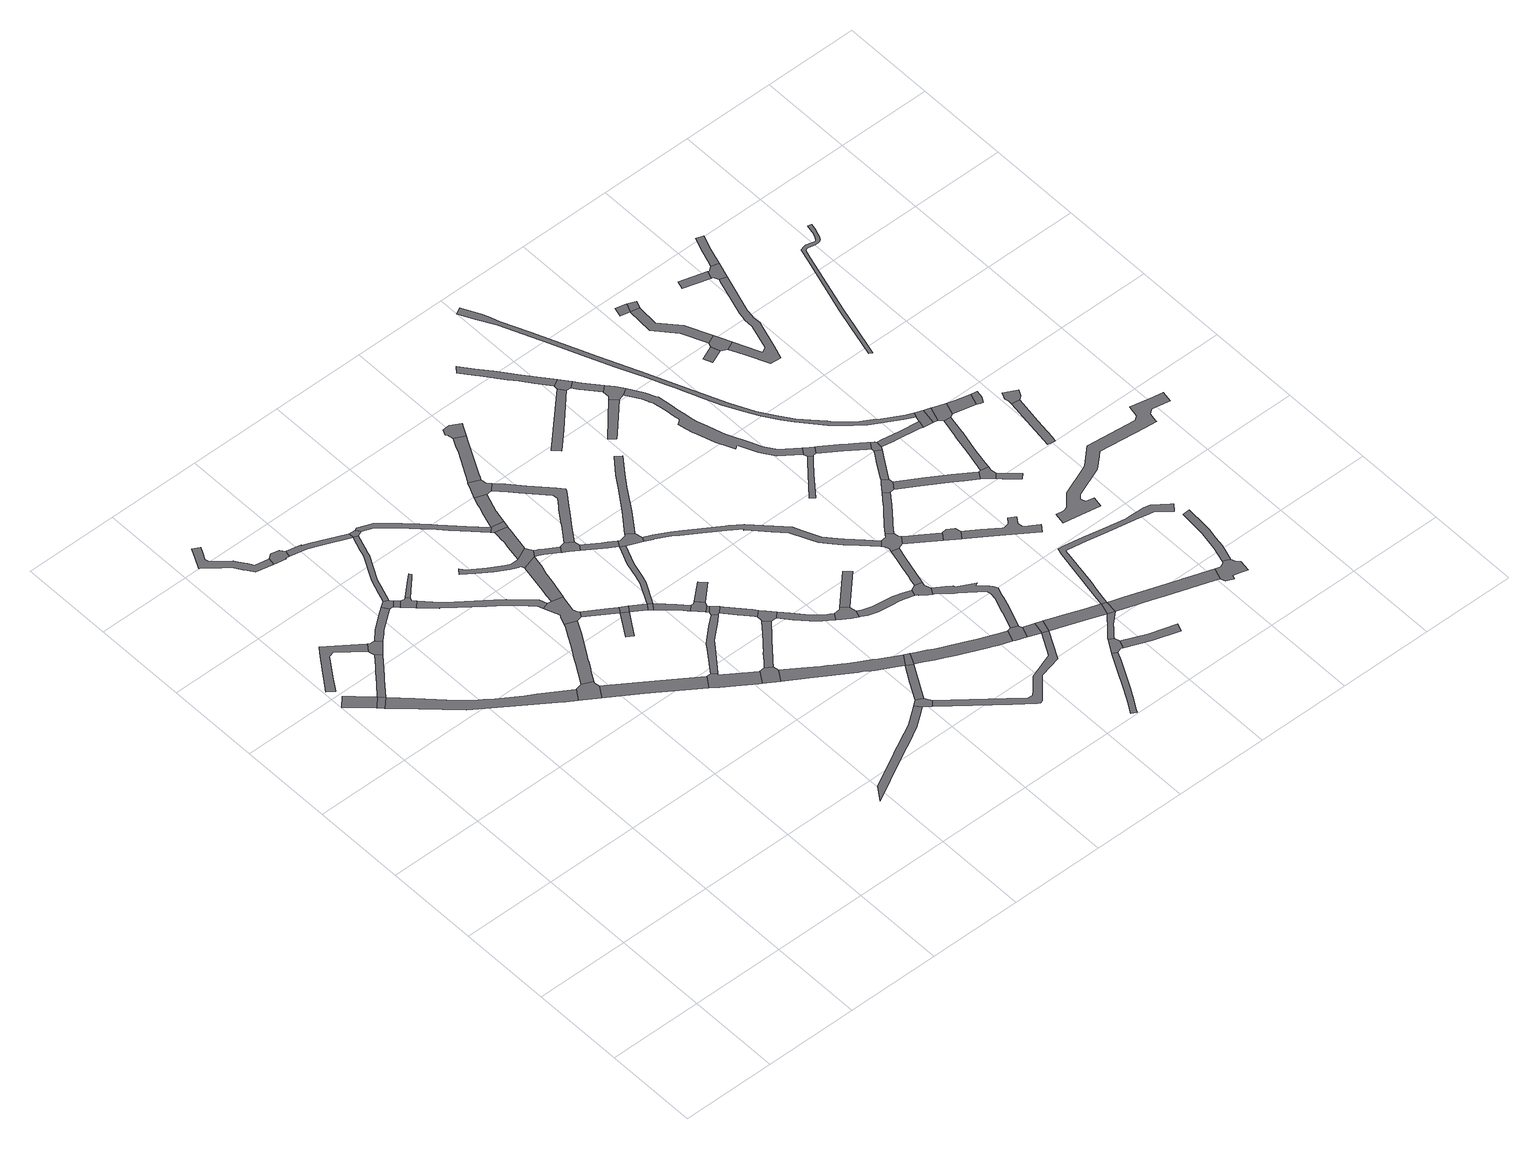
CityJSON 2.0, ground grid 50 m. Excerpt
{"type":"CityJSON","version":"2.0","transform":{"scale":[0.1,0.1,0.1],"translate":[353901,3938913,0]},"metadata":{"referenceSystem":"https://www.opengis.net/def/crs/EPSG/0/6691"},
"CityObjects":{
"road1":{"type":"Road","attributes":{"RoadStructureAttribute.sectionType":"1"},"geometry":[{"type":"MultiSurface","lod":"1","boundaries":[[[0,1,2,3,4]]]}]},
"road2":{"type":"Road","geometry":[{"type":"MultiSurface","lod":"1","boundaries":[[[2,1,5,6]]]}]},
"road3":{"type":"Road","attributes":{"RoadStructureAttribute.sectionType":"1"},"geometry":[{"type":"MultiSurface","lod":"1","boundaries":[[[7,8,9,10,11,12,13,14,15,16,17,18,19]]]}]},
"road4":{"type":"Road","attributes":{"RoadStructureAttribute.sectionType":"1"},"geometry":[{"type":"MultiSurface","lod":"1","boundaries":[[[20,21,22,23,24,25,26,27,28,29,30,31,32,2,6]]]}]},
"road5":{"type":"Road","attributes":{"RoadStructureAttribute.sectionType":"1"},"geometry":[{"type":"MultiSurface","lod":"1","boundaries":[[[5,33,34,35,36,37,38,39,40,41,42,43,44,45,46,47,48,6]]]}]},
"road6":{"type":"Road","geometry":[{"type":"MultiSurface","lod":"1","boundaries":[[[18,49,25,24,50,51,52,53,54,19]]]}]},
"road7":{"type":"Road","attributes":{"RoadStructureAttribute.sectionType":"1"},"geometry":[{"type":"MultiSurface","lod":"1","boundaries":[[[55,56,57,58,59,60,61,62,63,64,65,66,67,68,69,70,71,72,73,74,75,76]]]}]},
"road8":{"type":"Road","attributes":{"RoadStructureAttribute.sectionType":"1"},"geometry":[{"type":"MultiSurface","lod":"1","boundaries":[[[77,78,79,80,81,82,83,84,85,53,52]]]}]},
"road9":{"type":"Road","geometry":[{"type":"MultiSurface","lod":"1","boundaries":[[[86,87,88,55,76,89,90,91,92]]]}]},
"road10":{"type":"Road","geometry":[{"type":"MultiSurface","lod":"1","boundaries":[[[83,82,93,94,95,96]]]}]},
"road11":{"type":"Road","geometry":[{"type":"MultiSurface","lod":"1","boundaries":[[[38,97,98,99,100,101,39]]]}]},
"road12":{"type":"Road","attributes":{"RoadStructureAttribute.sectionType":"1"},"geometry":[{"type":"MultiSurface","lod":"1","boundaries":[[[102,94,93,103]]]}]},
"road13":{"type":"Road","geometry":[{"type":"MultiSurface","lod":"1","boundaries":[[[104,105,106,107,108,109,110,111,112,102,103]]]}]},
"road14":{"type":"Road","attributes":{"RoadStructureAttribute.sectionType":"1"},"geometry":[{"type":"MultiSurface","lod":"1","boundaries":[[[113,114,115,116,117,96,95,118,119,120,121,122,123,124,125]]]}]},
"road15":{"type":"Road","geometry":[{"type":"MultiSurface","lod":"1","boundaries":[[[110,126,127,128,129,111]]]}]},
"road16":{"type":"Road","attributes":{"RoadStructureAttribute.sectionType":"1"},"geometry":[{"type":"MultiSurface","lod":"1","boundaries":[[[130,131,125,132,133,134,135,136,137,86,92]]]}]},
"road17":{"type":"Road","attributes":{"RoadStructureAttribute.sectionType":"1"},"geometry":[{"type":"MultiSurface","lod":"1","boundaries":[[[138,139,140,141,98,97]]]}]},
"road18":{"type":"Road","attributes":{"RoadStructureAttribute.sectionType":"1"},"geometry":[{"type":"MultiSurface","lod":"1","boundaries":[[[142,143,144,145,146,147,148,149,150,151,152,153,154,155,156,157,158,159,160,101,100]]]}]},
"road19":{"type":"Road","attributes":{"RoadStructureAttribute.sectionType":"1"},"geometry":[{"type":"MultiSurface","lod":"1","boundaries":[[[106,161,162,163,164,165,166,167,168,169,170,171,172,173,174,107]]]}]},
"road20":{"type":"Road","geometry":[{"type":"MultiSurface","lod":"1","boundaries":[[[132,125,124,175,176]]]}]},
"road21":{"type":"Road","geometry":[{"type":"MultiSurface","lod":"1","boundaries":[[[169,168,177,178,179,180,150,149,181,182,183,184,185,186,187]]]}]},
"road22":{"type":"Road","geometry":[{"type":"MultiSurface","lod":"1","boundaries":[[[188,189,140,139,190,191,192,193,194,195,196,197,198]]]}]},
"road23":{"type":"Road","attributes":{"RoadStructureAttribute.sectionType":"1"},"geometry":[{"type":"MultiSurface","lod":"1","boundaries":[[[199,200,201,202,203,204,205,206,207,208,209,210,211,212,213,214,215,216,217,218]]]}]},
"road24":{"type":"Road","attributes":{"RoadStructureAttribute.sectionType":"1"},"geometry":[{"type":"MultiSurface","lod":"1","boundaries":[[[219,220,221,182,181]]]}]},
"road25":{"type":"Road","attributes":{"RoadStructureAttribute.sectionType":"1"},"geometry":[{"type":"MultiSurface","lod":"1","boundaries":[[[219,222,223,224,225]]]}]},
"road26":{"type":"Road","attributes":{"RoadStructureAttribute.sectionType":"1"},"geometry":[{"type":"MultiSurface","lod":"1","boundaries":[[[226,227,228,229,230,231,232,233,234,235,236,237,238,239,240,241,242,243,244,245]]]}]},
"road27":{"type":"Road","attributes":{"RoadStructureAttribute.sectionType":"1"},"geometry":[{"type":"MultiSurface","lod":"1","boundaries":[[[175,246,247,248,249,250,251,252,253,254,255,256,257,258,259,260,261,262,263,264,265,176]]]}]},
"road28":{"type":"Road","attributes":{"RoadStructureAttribute.sectionType":"1"},"geometry":[{"type":"MultiSurface","lod":"1","boundaries":[[[186,266,267,268,269,270,271,272,244,243,273,274,275,187]]]}]},
"road29":{"type":"Road","geometry":[{"type":"MultiSurface","lod":"1","boundaries":[[[194,193,276,277,278,279]]]}]},
"road30":{"type":"Road","geometry":[{"type":"MultiSurface","lod":"1","boundaries":[[[219,225,280,220]]]}]},
"road31":{"type":"Road","attributes":{"RoadStructureAttribute.sectionType":"1"},"geometry":[{"type":"MultiSurface","lod":"1","boundaries":[[[281,282,283,284,285,286,287,288,289,188,198]]]}]},
"road32":{"type":"Road","attributes":{"RoadStructureAttribute.sectionType":"1"},"geometry":[{"type":"MultiSurface","lod":"1","boundaries":[[[280,225,290,291]]]}]},
"road33":{"type":"Road","geometry":[{"type":"MultiSurface","lod":"1","boundaries":[[[290,292,293,291]]]}]},
"road34":{"type":"Road","geometry":[{"type":"MultiSurface","lod":"1","boundaries":[[[294,295,296,297,298,299,227,226,300,301,302]]]}]},
"road35":{"type":"Road","attributes":{"RoadStructureAttribute.sectionType":"1"},"geometry":[{"type":"MultiSurface","lod":"1","boundaries":[[[244,303,304,305,306,307,308,245]]]}]},
"road36":{"type":"Road","attributes":{"RoadStructureAttribute.sectionType":"1"},"geometry":[{"type":"MultiSurface","lod":"1","boundaries":[[[292,309,310,311,312,313,314,315,316,293]]]}]},
"road37":{"type":"Road","geometry":[{"type":"MultiSurface","lod":"1","boundaries":[[[317,255,254,294,302]]]}]},
"road38":{"type":"Road","attributes":{"RoadStructureAttribute.sectionType":"1"},"geometry":[{"type":"MultiSurface","lod":"1","boundaries":[[[278,318,319,320,321,322,323,324,325,326,327,328,329,330,331,279]]]}]},
"road39":{"type":"Road","geometry":[{"type":"MultiSurface","lod":"1","boundaries":[[[332,333,334,313,312,335,336]]]}]},
"road40":{"type":"Road","geometry":[{"type":"MultiSurface","lod":"1","boundaries":[[[337,305,304,338,339,340,341,342,343,344]]]}]},
"road41":{"type":"Road","attributes":{"RoadStructureAttribute.sectionType":"1"},"geometry":[{"type":"MultiSurface","lod":"1","boundaries":[[[317,345,346,347,348,349,350,351,352,353,354,355,356,357,358,255]]]}]},
"road42":{"type":"Road","attributes":{"RoadStructureAttribute.sectionType":"1"},"geometry":[{"type":"MultiSurface","lod":"1","boundaries":[[[335,359,360,336]]]}]},
"road43":{"type":"Road","attributes":{"RoadStructureAttribute.sectionType":"1"},"geometry":[{"type":"MultiSurface","lod":"1","boundaries":[[[361,362,363,291,293,364,365,366,367,368,369,370]]]}]},
"road44":{"type":"Road","geometry":[{"type":"MultiSurface","lod":"1","boundaries":[[[371,372,373,360,359,285,284]]]}]},
"road45":{"type":"Road","attributes":{"RoadStructureAttribute.sectionType":"1"},"geometry":[{"type":"MultiSurface","lod":"1","boundaries":[[[374,375,376,377,378,379,380,381,382,383,384,385,386,387,388,389,277,276,390,391,392,393,394,395,396]]]}]},
"road46":{"type":"Road","geometry":[{"type":"MultiSurface","lod":"1","boundaries":[[[397,398,199,218,399,400,401]]]}]},
"road47":{"type":"Road","attributes":{"RoadStructureAttribute.sectionType":"1"},"geometry":[{"type":"MultiSurface","lod":"1","boundaries":[[[372,402,403,404,405,406,407,408,409,410,411,373]]]}]},
"road48":{"type":"Road","attributes":{"RoadStructureAttribute.sectionType":"1"},"geometry":[{"type":"MultiSurface","lod":"1","boundaries":[[[412,413,342,341,414,415,416]]]}]},
"road49":{"type":"Road","geometry":[{"type":"MultiSurface","lod":"1","boundaries":[[[332,417,418,333]]]}]},
"road50":{"type":"Road","geometry":[{"type":"MultiSurface","lod":"1","boundaries":[[[419,420,421,422,423,424,425,426,354,353,427]]]}]},
"road51":{"type":"Road","attributes":{"RoadStructureAttribute.sectionType":"1"},"geometry":[{"type":"MultiSurface","lod":"1","boundaries":[[[428,398,397,429,430,396]]]}]},
"road52":{"type":"Road","geometry":[{"type":"MultiSurface","lod":"1","boundaries":[[[323,431,432,433,406,405,434,324]]]}]},
"road53":{"type":"Road","attributes":{"RoadStructureAttribute.sectionType":"1"},"geometry":[{"type":"MultiSurface","lod":"1","boundaries":[[[435,436,437,438,439,440,441,442,443,444,445,344,343,446,447,448,449,450,451,452,453,454,455,456,457,419,427]]]}]},
"road54":{"type":"Road","geometry":[{"type":"MultiSurface","lod":"1","boundaries":[[[369,458,459,460,461,462,463,416,415,370]]]}]},
"road55":{"type":"Road","attributes":{"RoadStructureAttribute.sectionType":"1"},"geometry":[{"type":"MultiSurface","lod":"1","boundaries":[[[464,465,466,467,468,469,432,431,470,471,472,473,474]]]}]},
"road56":{"type":"Road","attributes":{"RoadStructureAttribute.sectionType":"1"},"geometry":[{"type":"MultiSurface","lod":"1","boundaries":[[[422,475,476,477,478,479,480,481,482,483,484,485,423]]]}]},
"road57":{"type":"Road","geometry":[{"type":"MultiSurface","lod":"1","boundaries":[[[486,487,374,396,430]]]}]},
"road58":{"type":"Road","geometry":[{"type":"MultiSurface","lod":"1","boundaries":[[[488,489,490,491,464,474,492,493,494,495]]]}]},
"road59":{"type":"Road","attributes":{"RoadStructureAttribute.sectionType":"1"},"geometry":[{"type":"MultiSurface","lod":"1","boundaries":[[[496,497,498,499,500,501,502,401,400,503,504,505,506,507,508,509,510,511,512]]]}]},
"road60":{"type":"Road","geometry":[{"type":"MultiSurface","lod":"1","boundaries":[[[481,513,514,515,516,517,518,482]]]}]},
"road61":{"type":"Road","attributes":{"RoadStructureAttribute.sectionType":"1"},"geometry":[{"type":"MultiSurface","lod":"1","boundaries":[[[460,519,520,521,522,523,524,525,526,527,528,529,461]]]}]},
"road62":{"type":"Road","attributes":{"RoadStructureAttribute.sectionType":"1"},"geometry":[{"type":"MultiSurface","lod":"1","boundaries":[[[530,531,532,533,534,535,536,537,538,539,540,541,542,487,486,543,544,545,546,547,548,549,550,551,552,553,554]]]}]},
"road63":{"type":"Road","attributes":{"RoadStructureAttribute.sectionType":"1"},"geometry":[{"type":"MultiSurface","lod":"1","boundaries":[[[555,556,490,489]]]}]},
"road64":{"type":"Road","attributes":{"RoadStructureAttribute.sectionType":"1"},"geometry":[{"type":"MultiSurface","lod":"1","boundaries":[[[494,557,558,559,560,561,562,563,564,565,566,567,568,569,570,571,495]]]}]},
"road65":{"type":"Road","attributes":{"RoadStructureAttribute.sectionType":"1"},"geometry":[{"type":"MultiSurface","lod":"1","boundaries":[[[572,573,574,575,576,577,578,579,580,581,582,583,584,585,586,587,588,589,590,591,592,593,594,595,596,597,598,599,600,601,602,603,604,605,606,607,608,609,459,458]]]}]},
"road66":{"type":"Road","geometry":[{"type":"MultiSurface","lod":"1","boundaries":[[[610,611,612,566,565,613,614,615,616,617,618,619]]]}]},
"road67":{"type":"Road","attributes":{"RoadStructureAttribute.sectionType":"1"},"geometry":[{"type":"MultiSurface","lod":"1","boundaries":[[[620,621,622,623,624,625,626,627,628,629,630,631,632]]]}]},
"road68":{"type":"Road","geometry":[{"type":"MultiSurface","lod":"1","boundaries":[[[633,634,635,636,637,638,530,554]]]}]},
"road69":{"type":"Road","attributes":{"RoadStructureAttribute.sectionType":"1"},"geometry":[{"type":"MultiSurface","lod":"1","boundaries":[[[639,640,641,642,643]]]}]},
"road70":{"type":"Road","attributes":{"RoadStructureAttribute.sectionType":"1"},"geometry":[{"type":"MultiSurface","lod":"1","boundaries":[[[644,635,634,645,512]]]}]},
"road71":{"type":"Road","attributes":{"RoadStructureAttribute.sectionType":"1"},"geometry":[{"type":"MultiSurface","lod":"1","boundaries":[[[618,646,647,648,649,650,651,652,653,654,655,638,637,656,657,658,659,660,661,662,663,664,665,666,667,668,669,619]]]}]},
"road72":{"type":"Road","attributes":{"RoadStructureAttribute.sectionType":"1"},"geometry":[{"type":"MultiSurface","lod":"1","boundaries":[[[670,671,672,673,674,612,611,675,676,677]]]}]},
"road73":{"type":"Road","geometry":[{"type":"MultiSurface","lod":"1","boundaries":[[[512,511,678,644]]]}]},
"road74":{"type":"Road","attributes":{"RoadStructureAttribute.sectionType":"1"},"geometry":[{"type":"MultiSurface","lod":"1","boundaries":[[[679,680,681,682,683,684,685,686,687,688,689,690,691,692,693,694]]]}]},
"road75":{"type":"Road","attributes":{"RoadStructureAttribute.sectionType":"1"},"geometry":[{"type":"MultiSurface","lod":"1","boundaries":[[[695,696,697,698,699,700]]]}]},
"road76":{"type":"Road","geometry":[{"type":"MultiSurface","lod":"1","boundaries":[[[701,702,703,704,626,625,705,706]]]}]},
"road77":{"type":"Road","geometry":[{"type":"MultiSurface","lod":"1","boundaries":[[[676,707,708,709,710,711,712,713,593,592,714,715,677]]]}]},
"road78":{"type":"Road","geometry":[{"type":"MultiSurface","lod":"1","boundaries":[[[716,717,718,694,693,639,643]]]}]},
"road79":{"type":"Road","attributes":{"RoadStructureAttribute.sectionType":"1"},"geometry":[{"type":"MultiSurface","lod":"1","boundaries":[[[719,720,721,722,723,724,678,511,725,726,727,728,729]]]}]},
"road80":{"type":"Road","attributes":{"RoadStructureAttribute.sectionType":"1"},"geometry":[{"type":"MultiSurface","lod":"1","boundaries":[[[730,731,717,716,732,733,734,735]]]}]},
"road81":{"type":"Road","attributes":{"RoadStructureAttribute.sectionType":"1"},"geometry":[{"type":"MultiSurface","lod":"1","boundaries":[[[736,737,703,702,738,739,740,741,728]]]}]},
"road82":{"type":"Road","attributes":{"RoadStructureAttribute.sectionType":"1"},"geometry":[{"type":"MultiSurface","lod":"1","boundaries":[[[742,743,709,708,744,745,746]]]}]},
"road83":{"type":"Road","geometry":[{"type":"MultiSurface","lod":"1","boundaries":[[[699,747,748,749,750,751,735,734,752,700]]]}]},
"road84":{"type":"Road","attributes":{"RoadStructureAttribute.sectionType":"1"},"geometry":[{"type":"MultiSurface","lod":"1","boundaries":[[[753,754,755,756,701,706]]]}]},
"road85":{"type":"Road","attributes":{"RoadStructureAttribute.sectionType":"1"},"geometry":[{"type":"MultiSurface","lod":"1","boundaries":[[[757,758,759,760,761,712,711,762,763,764,765,766]]]}]},
"road86":{"type":"Road","attributes":{"RoadStructureAttribute.sectionType":"1"},"geometry":[{"type":"MultiSurface","lod":"1","boundaries":[[[767,768,769,770,771,772,773]]]}]},
"road87":{"type":"Road","geometry":[{"type":"MultiSurface","lod":"1","boundaries":[[[728,741,774,729]]]}]},
"road88":{"type":"Road","attributes":{"RoadStructureAttribute.sectionType":"1"},"geometry":[{"type":"MultiSurface","lod":"1","boundaries":[[[745,775,776,777,778,746]]]}]},
"road89":{"type":"Road","attributes":{"RoadStructureAttribute.sectionType":"1"},"geometry":[{"type":"MultiSurface","lod":"1","boundaries":[[[779,780,781,782,783,784,785,786,787,788,789,790,791,792,793,794,795,796,797,748,747,798,799,800,801,802,803,804,805,806,807,808,809,810,811,812,813,814,815,816,817,818,819]]]}]},
"road90":{"type":"Road","geometry":[{"type":"MultiSurface","lod":"1","boundaries":[[[820,821,822,823,824,825,766,765,826,827]]]}]},
"road91":{"type":"Road","geometry":[{"type":"MultiSurface","lod":"1","boundaries":[[[828,829,830,831,832,819,818,767,773]]]}]},
"road92":{"type":"Road","attributes":{"RoadStructureAttribute.sectionType":"1"},"geometry":[{"type":"MultiSurface","lod":"1","boundaries":[[[775,833,834,835,836,837,838,839,840,841,842,843,844,845,846,847,848,849,850,776]]]}]},
"road93":{"type":"Road","attributes":{"RoadStructureAttribute.sectionType":"1"},"geometry":[{"type":"MultiSurface","lod":"1","boundaries":[[[851,852,853,854,855,856,830,829,857,858,859,860]]]}]},
"road94":{"type":"Road","attributes":{"RoadStructureAttribute.sectionType":"1"},"geometry":[{"type":"MultiSurface","lod":"1","boundaries":[[[861,862,863,864,865,866,822,821]]]}]},
"road95":{"type":"Road","attributes":{"RoadStructureAttribute.sectionType":"1"},"geometry":[{"type":"MultiSurface","lod":"1","boundaries":[[[867,868,869,870,871,872,873,874,875,876,774,741,877,878,879,880,881,882,883]]]}]},
"road96":{"type":"Road","attributes":{"RoadStructureAttribute.sectionType":"1"},"geometry":[{"type":"MultiSurface","lod":"1","boundaries":[[[826,884,885,886,887,888,889,890,827]]]}]},
"road97":{"type":"Road","attributes":{"RoadStructureAttribute.sectionType":"1"},"geometry":[{"type":"MultiSurface","lod":"1","boundaries":[[[891,892,893,894,895,896,897,898,899,900,901,902,903,904,905,906,907,908,909,910,911,912,913,914,915,916,917,918,919,920,921,922,923,924,925,926,927,928,929,930,931,932,933,934,935,936,937,938,939,940,941,942,943]]]}]},
"road98":{"type":"Road","geometry":[{"type":"MultiSurface","lod":"1","boundaries":[[[859,863,862,944,945,946,947,860]]]}]},
"road99":{"type":"Road","attributes":{"RoadStructureAttribute.sectionType":"1"},"geometry":[{"type":"MultiSurface","lod":"1","boundaries":[[[774,948,949,950,951,952,953,954,955,956,957,958,959,960,961,962,963,964,965,966,967,968,969,729]]]}]},
"road100":{"type":"Road","geometry":[{"type":"MultiSurface","lod":"1","boundaries":[[[970,971,972,973]]]}]},
"road101":{"type":"Road","geometry":[{"type":"MultiSurface","lod":"1","boundaries":[[[974,975,976,977]]]}]},
"road102":{"type":"Road","geometry":[{"type":"MultiSurface","lod":"1","boundaries":[[[887,978,979,980,981,982,983,984,888]]]}]},
"road103":{"type":"Road","attributes":{"RoadStructureAttribute.sectionType":"1"},"geometry":[{"type":"MultiSurface","lod":"1","boundaries":[[[985,986,987,988,989,990,991,992,993,945,944]]]}]},
"road104":{"type":"Road","attributes":{"RoadStructureAttribute.sectionType":"1"},"geometry":[{"type":"MultiSurface","lod":"1","boundaries":[[[976,994,995,996,997,998,999,1000]]]}]},
"road105":{"type":"Road","geometry":[{"type":"MultiSurface","lod":"1","boundaries":[[[976,1000,1001,977]]]}]},
"road106":{"type":"Road","geometry":[{"type":"MultiSurface","lod":"1","boundaries":[[[979,1002,1003,1004,980]]]}]},
"road107":{"type":"Road","geometry":[{"type":"MultiSurface","lod":"1","boundaries":[[[1005,1006,997,996,1007,970,973,1008]]]}]},
"road108":{"type":"Road","geometry":[{"type":"MultiSurface","lod":"1","boundaries":[[[1009,1010,1011,1012,1013,1014,1015,1016,1017,1018,883,882,1019,1020]]]}]},
"road109":{"type":"Road","attributes":{"RoadStructureAttribute.sectionType":"1"},"geometry":[{"type":"MultiSurface","lod":"1","boundaries":[[[1021,1022,1023,1024,1025,1026,1027,1028,1029,983,982]]]}]},
"road110":{"type":"Road","geometry":[{"type":"MultiSurface","lod":"1","boundaries":[[[990,1030,1031,916,915,991]]]}]},
"road111":{"type":"Road","attributes":{"RoadStructureAttribute.sectionType":"1"},"geometry":[{"type":"MultiSurface","lod":"1","boundaries":[[[1032,1031,1030,1033]]]}]},
"road112":{"type":"Road","attributes":{"RoadStructureAttribute.sectionType":"1"},"geometry":[{"type":"MultiSurface","lod":"1","boundaries":[[[1034,1035,1036,1037,1038,1039,1040,1041,1042,1043,1044,1045,1046,1047,1048,1049,1050,1051,1052,1005,1008]]]}]},
"road113":{"type":"Road","attributes":{"RoadStructureAttribute.sectionType":"1"},"geometry":[{"type":"MultiSurface","lod":"1","boundaries":[[[1053,1054,1055,1056,1057,1058,1059,1060,1061,1062,1063,1064,1015,1014]]]}]},
"road114":{"type":"Road","geometry":[{"type":"MultiSurface","lod":"1","boundaries":[[[1026,1025,1065,1066,1067,1032,1033]]]}]},
"road115":{"type":"Road","attributes":{"RoadStructureAttribute.sectionType":"1"},"geometry":[{"type":"MultiSurface","lod":"1","boundaries":[[[1068,1066,1065,1069,1070]]]}]},
"road116":{"type":"Road","geometry":[{"type":"MultiSurface","lod":"1","boundaries":[[[1071,1072,1073,1074]]]}]},
"road117":{"type":"Road","geometry":[{"type":"MultiSurface","lod":"1","boundaries":[[[1069,1075,1076,1077,1078,1079,1070]]]}]},
"road118":{"type":"Road","attributes":{"RoadStructureAttribute.sectionType":"1"},"geometry":[{"type":"MultiSurface","lod":"1","boundaries":[[[1080,1081,1082,1083,1084,1085,1086,1087]]]}]},
"road119":{"type":"Road","attributes":{"RoadStructureAttribute.sectionType":"1"},"geometry":[{"type":"MultiSurface","lod":"1","boundaries":[[[1088,1089,1090,1091,1092,1093,1094,1095,1096,1097,1098,1099,1100,1101,1102,1103,1104,1105,1106,1107,1108,1109,1110,1111,1112,1113,1114,1115,1116,1117,1118,1119,1120,1121]]]}]},
"road120":{"type":"Road","geometry":[{"type":"MultiSurface","lod":"1","boundaries":[[[1122,1123,1124,1071,1074,1125,1126,1043,1042]]]}]},
"road121":{"type":"Road","geometry":[{"type":"MultiSurface","lod":"1","boundaries":[[[1127,1128,1080,1087,1129,1130,1131,1132]]]}]},
"road122":{"type":"Road","attributes":{"RoadStructureAttribute.sectionType":"1"},"geometry":[{"type":"MultiSurface","lod":"1","boundaries":[[[1133,1134,1135,1136,1123,1122,1137,1138,1139]]]}]},
"road123":{"type":"Road","geometry":[{"type":"MultiSurface","lod":"1","boundaries":[[[1140,1141,1142,1143,1144,1145,1146,1147,1148,1149,1150,1151,1152,1153,1154,1155,1156,1157,1158,1159,1160,1161,1162,1163,1164,1165,1166,1167,1168,1169,1170]]]}]}
},
"vertices":[
[4,2435,0],[120,2324,0],[167,2373,0],[92,2444,0],[50,2483,0],
[147,2299,0],[194,2348,0],
[173,2779,0],[154,2752,0],[80,2648,0],[61,2622,0],[12,2552,0],[48,2526,0],[98,2600,0],[111,2619,0],[162,2694,0],[168,2704,0],[199,2711,0],[322,2610,0],[350,2648,0],
[261,2431,0],[287,2463,0],[291,2468,0],[303,2483,0],[357,2551,0],[330,2574,0],[285,2518,0],[271,2501,0],[262,2490,0],[258,2486,0],[250,2474,0],[240,2463,0],[220,2438,0],
[181,2266,0],[418,2043,0],[601,1913,0],[758,1802,0],[789,1782,0],[835,1750,0],[873,1807,0],[790,1861,0],[723,1903,0],[673,1934,0],[560,2008,0],[518,2040,0],[482,2067,0],[426,2117,0],[388,2152,0],[286,2256,0],
[325,2596,0],[358,2552,0],[383,2581,0],[413,2613,0],[387,2638,0],[362,2639,0],
[363,3335,0],[288,3350,0],[280,3363,0],[269,3380,0],[252,3404,0],[244,3417,0],[232,3435,0],[183,3475,0],[146,3506,0],[142,3526,0],[162,3564,0],[178,3595,0],[142,3615,0],[115,3561,0],[85,3503,0],[88,3500,0],[166,3437,0],[202,3408,0],[231,3363,0],[235,3358,0],[264,3314,0],[356,3296,0],
[432,2632,0],[437,2638,0],[440,2636,0],[461,2660,0],[543,2723,0],[568,2741,0],[546,2772,0],[521,2754,0],[435,2688,0],
[449,3319,0],[432,3344,0],[388,3352,0],[421,3283,0],[422,3289,0],[431,3288,0],[442,3285,0],
[588,2740,0],[615,2767,0],[599,2782,0],[577,2794,0],
[926,1690,0],[968,1754,0],[961,1783,0],[967,1792,0],[912,1817,0],
[637,2745,0],[611,2717,0],
[626,2703,0],[630,2699,0],[664,2666,0],[692,2695,0],[678,2715,0],[678,2716,0],[682,2729,0],[667,2746,0],[659,2738,0],
[709,3099,0],[705,3088,0],[696,3062,0],[624,2925,0],[595,2844,0],[621,2840,0],[625,2852,0],[645,2911,0],[718,3050,0],[723,3064,0],[734,3099,0],[759,3171,0],[736,3179,0],
[770,2818,0],[785,2834,0],[775,2844,0],[749,2821,0],
[534,3266,0],[593,3240,0],[738,3208,0],[736,3209,0],[560,3286,0],[546,3292,0],[526,3297,0],[530,3303,0],
[1089,1582,0],[1330,1413,0],[1372,1472,0],[1198,1594,0],
[999,1848,0],[1007,1858,0],[1030,1898,0],[1036,1909,0],[1053,1937,0],[1121,2052,0],[1144,2095,0],[1157,2118,0],[1100,2143,0],[1092,2123,0],[1082,2105,0],[1069,2083,0],[1059,2065,0],[1039,2030,0],[1035,2023,0],[1008,1978,0],[1004,1972,0],[988,1945,0],[979,1929,0],
[740,2592,0],[741,2594,0],[804,2543,0],[910,2459,0],[980,2404,0],[1053,2335,0],[1082,2308,0],[1093,2279,0],[1127,2291,0],[1114,2329,0],[1004,2432,0],[961,2465,0],[820,2577,0],[767,2620,0],
[788,3184,0],[773,3206,0],
[1097,2267,0],[1124,2196,0],[1120,2188,0],[1119,2187,0],[1186,2125,0],[1203,2152,0],[1197,2156,0],[1188,2184,0],[1206,2265,0],[1208,2273,0],[1149,2285,0],
[1396,1472,0],[1395,1472,0],[1372,1383,0],[1452,1327,0],[1517,1282,0],[1532,1272,0],[1572,1335,0],[1510,1379,0],[1506,1381,0],[1416,1447,0],[1421,1453,0],
[1955,712,0],[1925,689,0],[1861,641,0],[1855,637,0],[1772,594,0],[1747,581,0],[1722,568,0],[1692,551,0],[1547,474,0],[1504,451,0],[1454,377,0],[1570,440,0],[1741,532,0],[1762,543,0],[1788,556,0],[1832,579,0],[1866,598,0],[1880,606,0],[1949,657,0],[1980,681,0],
[1337,2026,0],[1354,2057,0],[1300,2092,0],
[1257,1899,0],[1290,1877,0],[1337,1951,0],[1371,2004,0],
[1276,2611,0],[1207,2579,0],[1167,2578,0],[1160,2581,0],[1139,2590,0],[1055,2642,0],[1050,2646,0],[989,2689,0],[967,2717,0],[945,2688,0],[1005,2643,0],[1073,2597,0],[1113,2573,0],[1140,2558,0],[1160,2550,0],[1177,2543,0],[1190,2538,0],[1196,2521,0],[1275,2546,0],[1294,2575,0],
[846,3160,0],[863,3145,0],[917,3097,0],[965,3051,0],[1004,3013,0],[1055,2961,0],[1092,2923,0],[1164,2850,0],[1226,2787,0],[1247,2807,0],[1164,2891,0],[1074,2982,0],[1053,3003,0],[1015,3041,0],[985,3071,0],[979,3076,0],[959,3096,0],[862,3184,0],[856,3186,0],[788,3212,0],
[1218,2318,0],[1228,2351,0],[1234,2376,0],[1244,2424,0],[1245,2428,0],[1260,2482,0],[1266,2509,0],[1189,2487,0],[1164,2362,0],[1157,2329,0],
[1603,1227,0],[1641,1285,0],[1636,1315,0],[1602,1337,0],
[1392,2033,0],
[1517,1579,0],[1545,1615,0],[1634,1691,0],[1661,1719,0],[1637,1741,0],[1635,1739,0],[1583,1697,0],[1503,1623,0],[1486,1598,0],
[1443,1957,0],[1465,1986,0],
[1461,1941,0],[1486,1970,0],
[1239,2775,0],[1236,2755,0],[1235,2748,0],[1232,2722,0],[1230,2698,0],[1224,2669,0],[1302,2744,0],[1303,2747,0],[1306,2761,0],
[1315,2525,0],[1383,2481,0],[1401,2510,0],[1330,2555,0],[1318,2562,0],[1311,2566,0],
[1500,1906,0],[1563,1844,0],[1574,1832,0],[1582,1823,0],[1608,1847,0],[1561,1895,0],[1558,1899,0],[1526,1932,0],
[1313,2798,0],
[1659,1343,0],[1661,1346,0],[1710,1404,0],[1736,1436,0],[1754,1459,0],[1815,1531,0],[1786,1561,0],[1736,1500,0],[1703,1459,0],[1684,1436,0],[1671,1420,0],[1656,1405,0],[1648,1394,0],[1624,1362,0],
[1668,1818,0],[1635,1856,0],[1623,1846,0],[1632,1772,0],[1658,1796,0],
[1402,2510,0],[1389,2478,0],[1399,2470,0],[1413,2461,0],[1455,2433,0],[1474,2461,0],[1469,2491,0],[1431,2517,0],
[1320,2828,0],[1326,2854,0],[1327,2858,0],[1330,2870,0],[1338,2898,0],[1345,2916,0],[1353,2938,0],[1355,2945,0],[1366,2974,0],[1310,2996,0],[1298,2965,0],[1296,2959,0],[1288,2934,0],[1272,2887,0],
[1642,1761,0],[1667,1787,0],
[1561,2230,0],[1536,2142,0],[1525,2101,0],[1550,2090,0],[1553,2100,0],[1560,2123,0],[1585,2213,0],[1598,2244,0],[1629,2318,0],[1603,2330,0],
[1667,1726,0],[1672,1726,0],[1700,1754,0],
[2127,978,0],[2090,998,0],[2064,1013,0],[2015,1040,0],[2007,1046,0],[2005,1047,0],[1955,1076,0],[1945,1083,0],[1903,1107,0],[1881,1122,0],[1851,1142,0],[1825,1158,0],[1802,1173,0],[1775,1192,0],[1751,1208,0],[1686,1254,0],[1713,1156,0],[1904,1033,0],[1922,1022,0],[1954,1000,0],[1968,991,0],[2063,938,0],[2091,923,0],
[2020,715,0],[1984,734,0],[1983,680,0],[2017,653,0],[2040,682,0],
[1729,1661,0],[1766,1619,0],[1781,1601,0],[1788,1595,0],[1817,1620,0],[1799,1641,0],[1711,1741,0],[1709,1743,0],[1708,1745,0],[1707,1746,0],
[1583,2388,0],[1560,2403,0],[1562,2361,0],[1605,2334,0],[1623,2364,0],
[1758,1901,0],[1727,1935,0],
[1429,3009,0],[1409,3030,0],[1406,3051,0],[1405,3059,0],[1350,3084,0],[1331,3045,0],[1324,3030,0],[1315,3009,0],[1396,2977,0],
[2037,830,0],[2044,760,0],[2125,903,0],
[1846,1532,0],[1874,1557,0],[1839,1596,0],[1788,1564,0],
[1451,2919,0],[1467,2901,0],[1484,2882,0],[1588,2769,0],[1588,2766,0],[1590,2740,0],[1561,2701,0],[1552,2688,0],[1508,2625,0],[1499,2613,0],[1496,2607,0],[1533,2584,0],[1550,2606,0],[1586,2657,0],[1597,2673,0],[1649,2745,0],[1658,2759,0],[1642,2777,0],[1628,2792,0],[1535,2893,0],[1471,2965,0],[1462,2974,0],[1461,2976,0],
[1708,2281,0],[1720,2306,0],[1711,2347,0],[1674,2374,0],[1668,2365,0],[1634,2357,0],
[2060,1375,0],[2046,1385,0],[2037,1392,0],[1976,1442,0],[1973,1445,0],[1912,1513,0],[1896,1472,0],[1947,1416,0],[1994,1377,0],[2013,1361,0],[2041,1342,0],
[1415,3073,0],[1423,3091,0],[1444,3133,0],[1457,3158,0],[1494,3227,0],[1511,3260,0],[1534,3303,0],[1481,3331,0],[1454,3280,0],[1442,3252,0],[1354,3091,0],
[2126,904,0],[2155,964,0],
[2143,1338,0],[2140,1358,0],[2106,1387,0],[2097,1378,0],[2064,1326,0],[2099,1301,0],[2133,1284,0],[2146,1322,0],
[2620,536,0],[2482,487,0],[2450,450,0],[2425,422,0],[2402,398,0],[2377,402,0],[2303,463,0],[2296,421,0],[2385,348,0],[2400,342,0],[2412,344,0],[2471,412,0],[2502,447,0],[2517,463,0],[2635,492,0],[2719,648,0],[2687,660,0],
[1561,3355,0],[1572,3374,0],[1521,3403,0],[1483,3401,0],[1467,3371,0],[1475,3367,0],
[1727,2369,0],[1790,2458,0],[1866,2572,0],[1872,2582,0],[1919,2650,0],[1986,2740,0],[1955,2764,0],[1886,2673,0],[1833,2595,0],[1832,2593,0],[1759,2489,0],
[2579,771,0],[2532,789,0],[2515,796,0],[2457,820,0],[2447,824,0],[2380,854,0],[2343,871,0],[2333,875,0],[2289,896,0],[2249,916,0],[2245,918,0],[2229,926,0],[2181,949,0],[2166,884,0],[2216,858,0],[2261,837,0],[2274,830,0],[2306,815,0],[2332,803,0],[2351,794,0],[2397,775,0],[2443,754,0],[2468,744,0],[2489,735,0],[2556,710,0],
[2295,1513,0],[2263,1544,0],
[2140,1281,0],[2169,1266,0],[2217,1251,0],[2261,1244,0],[2305,1240,0],[2319,1238,0],[2354,1233,0],[2369,1228,0],[2409,1214,0],[2421,1248,0],[2377,1263,0],[2346,1273,0],[2332,1278,0],[2222,1291,0],[2172,1307,0],
[1750,2262,0],[1754,2261,0],[1825,2223,0],[1855,2202,0],[1941,2145,0],[2035,2082,0],[2049,2073,0],[2057,2067,0],[2100,2036,0],[2094,2032,0],[2099,2029,0],[2182,1941,0],[2238,1881,0],[2273,1804,0],[2282,1785,0],[2299,1748,0],[2326,1718,0],[2340,1700,0],[2375,1663,0],[2427,1609,0],[2496,1542,0],[2519,1567,0],[2465,1621,0],[2398,1690,0],[2395,1693,0],[2329,1766,0],[2320,1787,0],[2290,1856,0],[2282,1875,0],[2271,1900,0],[2120,2057,0],[2062,2098,0],[2050,2106,0],[1996,2142,0],[1943,2178,0],[1888,2213,0],[1839,2246,0],[1766,2285,0],
[2482,1233,0],[2487,1253,0],[2450,1263,0],[2420,1210,0],[2426,1208,0],[2422,1204,0],[2458,1178,0],[2472,1168,0],[2475,1166,0],[2494,1200,0],
[2687,6,0],[2696,21,0],[2727,75,0],[2764,140,0],[2843,291,0],[2866,340,0],[2842,353,0],[2812,295,0],[2799,270,0],[2739,155,0],[2694,75,0],[2680,50,0],[2662,20,0],
[2569,705,0],[2621,685,0],[2644,745,0],[2642,750,0],[2637,762,0],[2604,777,0],
[2036,3244,0],[1766,2980,0],[1798,2947,0],[1892,3038,0],[2061,3209,0],
[2703,724,0],[2665,668,0],
[2481,1163,0],[2525,1129,0],[2552,1107,0],[2565,1098,0],[2669,1016,0],[2677,995,0],[2670,953,0],[2643,885,0],[2635,861,0],[2632,852,0],[2667,839,0],[2689,898,0],[2705,942,0],[2708,955,0],[2723,998,0],[2711,1021,0],[2702,1035,0],[2656,1075,0],[2672,1084,0],[2582,1133,0],[2578,1143,0],[2570,1148,0],[2552,1163,0],[2515,1186,0],
[2494,1431,0],[2492,1423,0],[2482,1383,0],[2467,1321,0],[2460,1299,0],[2533,1424,0],[2548,1479,0],[2510,1489,0],
[2740,711,0],
[2052,3317,0],[2015,3362,0],[1995,3389,0],[1970,3420,0],[1931,3470,0],[1891,3520,0],[1836,3588,0],[1785,3654,0],[1759,3622,0],[1811,3554,0],[1827,3536,0],[1905,3437,0],[1939,3395,0],[1982,3339,0],[2038,3268,0],[2074,3288,0],
[2005,2862,0],[2017,2851,0],[2034,2835,0],[2058,2859,0],[2203,3008,0],[2169,3040,0],
[2921,386,0],[2912,415,0],[2888,429,0],[2844,357,0],[2894,349,0],[2904,345,0],
[2550,1479,0],[2577,1491,0],[2604,1528,0],[2595,1535,0],[2592,1564,0],[2560,1587,0],[2547,1570,0],[2506,1532,0],[2514,1503,0],
[2086,3207,0],[2118,3232,0],[2094,3263,0],
[2962,629,0],[2942,637,0],[2901,652,0],[2834,677,0],[2772,700,0],[2754,707,0],[2752,636,0],[2765,631,0],[2921,574,0],[2988,549,0],[3008,612,0],
[2143,3200,0],[2141,3202,0],[2110,3177,0],[2127,3157,0],[2181,3093,0],[2211,3118,0],
[2926,474,0],[2893,437,0],[2917,423,0],[2952,462,0],[2966,482,0],[3025,535,0],
[2669,1480,0],[2634,1506,0],[2598,1477,0],[2731,1382,0],[2757,1419,0],
[2237,3018,0],[2271,3040,0],[2251,3071,0],[2242,3081,0],[2227,3099,0],[2181,3053,0],
[3033,291,0],[3172,247,0],[3186,290,0],[3048,333,0],
[2675,1729,0],[2670,1721,0],[2661,1712,0],[2650,1699,0],[2591,1628,0],[2625,1608,0],[2638,1625,0],[2698,1698,0],[2746,1761,0],[2717,1783,0],
[2612,2178,0],[2590,2152,0],[2448,1982,0],[2471,1964,0],[2562,2080,0],[2610,2136,0],[2632,2161,0],
[3034,602,0],
[2800,1333,0],[2826,1370,0],[2821,1400,0],[2787,1424,0],
[2538,2300,0],[2504,2353,0],[2497,2363,0],[2475,2414,0],[2426,2525,0],[2416,2549,0],[2394,2621,0],[2377,2673,0],[2373,2700,0],[2368,2735,0],[2364,2764,0],[2360,2792,0],[2358,2810,0],[2357,2818,0],[2346,2902,0],[2340,2915,0],[2319,2961,0],[2310,2976,0],[2287,3014,0],[2253,2991,0],[2283,2944,0],[2296,2911,0],[2298,2907,0],[2306,2891,0],[2318,2812,0],[2323,2768,0],[2328,2735,0],[2303,2716,0],[2307,2697,0],[2318,2640,0],[2334,2592,0],[2343,2564,0],[2357,2520,0],[2386,2457,0],[2398,2430,0],[2418,2443,0],[2422,2433,0],[2462,2344,0],[2509,2272,0],[2605,2201,0],[2629,2234,0],
[2797,1812,0],[2793,1827,0],[2766,1848,0],[2756,1836,0],[2751,1829,0],[2735,1808,0],[2771,1767,0],[2798,1803,0],
[2636,2166,0],[2653,2167,0],[2676,2200,0],[2657,2213,0],[2636,2228,0],
[2817,1322,0],[2920,1249,0],[3055,1154,0],[3102,1121,0],[3128,1159,0],[3095,1181,0],[3080,1191,0],[3059,1207,0],[3054,1236,0],[3076,1268,0],[3070,1273,0],[3042,1292,0],[3023,1265,0],[3019,1261,0],[2990,1255,0],[2984,1259,0],[2903,1318,0],[2843,1359,0],
[2871,2061,0],[2856,2072,0],[2846,2080,0],[2781,2127,0],[2771,2136,0],[2688,2192,0],[2757,2095,0],[2844,2030,0],[2860,2019,0],[2883,2053,0],
[2867,1943,0],[2892,1982,0],[2862,2001,0],[2838,1965,0],[2827,1948,0],[2774,1863,0],
[3515,438,0],[3433,466,0],[3410,474,0],[3387,483,0],[3382,484,0],[3327,503,0],[3284,518,0],[3114,575,0],[3066,591,0],[3051,597,0],[3039,532,0],[3086,516,0],[3197,478,0],[3260,456,0],[3489,377,0],[3516,368,0],[3537,431,0],
[2876,1702,0],[3005,1621,0],[3045,1593,0],[3106,1552,0],[3131,1588,0],[3030,1659,0],[2913,1732,0],
[2044,3811,0],[2094,3719,0],[2180,3517,0],[2197,3475,0],[2257,3328,0],[2326,3166,0],[2377,3049,0],[2378,3048,0],[2426,2932,0],[2443,2892,0],[2453,2867,0],[2486,2783,0],[2487,2780,0],[2533,2668,0],[2579,2576,0],[2619,2505,0],[2669,2426,0],[2708,2375,0],[2808,2258,0],[2850,2221,0],[2894,2183,0],[2945,2141,0],[3012,2102,0],[3090,2056,0],[3143,2031,0],[3152,2055,0],[3116,2070,0],[3016,2128,0],[2987,2148,0],[2933,2182,0],[2885,2220,0],[2833,2271,0],[2824,2281,0],[2771,2337,0],[2723,2387,0],[2678,2452,0],[2619,2542,0],[2561,2665,0],[2496,2819,0],[2492,2827,0],[2469,2886,0],[2448,2937,0],[2426,2989,0],[2410,3027,0],[2405,3041,0],[2307,3272,0],[2262,3383,0],[2177,3590,0],[2115,3731,0],[2101,3776,0],[2085,3814,0],[2035,3910,0],[2002,3893,0],
[2902,1998,0],[2905,2034,0],[2897,2038,0],[2899,2041,0],
[3051,688,0],[3063,744,0],[3106,964,0],[3113,964,0],[3217,946,0],[3325,925,0],[3472,896,0],[3521,884,0],[3562,876,0],[3636,817,0],[3664,853,0],[3652,862,0],[3581,919,0],[3550,926,0],[3481,927,0],[3439,930,0],[3321,953,0],[3222,973,0],[3118,991,0],[3087,996,0],[3078,960,0],[3023,687,0],
[2731,2974,0],[2655,2942,0],[2674,2896,0],[2746,2926,0],
[2561,3439,0],[2549,3391,0],[2600,3378,0],[2620,3424,0],
[3133,1533,0],[3161,1508,0],[3185,1535,0],[3179,1561,0],[3184,1582,0],[3144,1591,0],[3136,1589,0],
[2907,1997,0],[2953,1989,0],[2966,1987,0],[2981,1985,0],[3108,1966,0],[3123,1962,0],[3134,2000,0],[3028,2015,0],[2935,2029,0],
[2591,3234,0],[2684,3127,0],[2740,2999,0],[2784,3018,0],[2725,3153,0],[2640,3251,0],[2647,3368,0],
[2663,3405,0],
[3185,1485,0],[3250,1425,0],[3273,1449,0],
[2823,2932,0],[2796,2991,0],[2734,2982,0],[2778,2912,0],
[3573,347,0],[3612,335,0],[3647,324,0],[3657,387,0],[3641,399,0],[3631,427,0],[3595,445,0],[3590,432,0],[3577,426,0],[3566,421,0],[3527,342,0],[3564,326,0],
[3189,1610,0],[3211,1709,0],[3237,1818,0],[3238,1827,0],[3259,1924,0],[3221,1927,0],[3198,1826,0],[3197,1824,0],[3173,1713,0],
[3178,1953,0],[3192,2039,0],
[3229,2027,0],[3202,1949,0],
[2812,2837,0],[2867,2716,0],[2924,2712,0],[2947,2783,0],[2997,2938,0],[2995,2978,0],[3002,3020,0],[3003,3030,0],[3072,3245,0],[3034,3257,0],[3030,3247,0],[2964,3039,0],[2960,3014,0],[2957,2995,0],[2956,2943,0],[2913,2806,0],[2902,2801,0],[2885,2792,0],[2876,2811,0],
[3646,474,0],[3659,515,0],[3669,570,0],[3679,625,0],[3683,669,0],[3693,779,0],[3653,777,0],[3643,673,0],[3639,630,0],[3630,580,0],[3630,578,0],[3620,525,0],
[3278,1936,0],[3301,2002,0],[3264,2015,0],
[3343,1987,0],[3398,1905,0],[3420,1968,0],
[3028,3329,0],[2886,3370,0],[2873,3328,0],[3011,3287,0],
[3417,1898,0],[3424,1898,0],[3430,1894,0],[3448,1926,0],[3454,1962,0],
[3520,1802,0],[3503,1674,0],[3479,1507,0],[3496,1504,0],[3519,1501,0],[3523,1528,0],[3540,1644,0],[3565,1796,0],
[4083,1395,0],[4074,1397,0],[4072,1397,0],[4034,1405,0],[3909,1430,0],[3897,1368,0],[3873,1351,0],[3607,1380,0],[3517,1298,0],[3511,1293,0],[3345,1227,0],[3344,1226,0],[3290,1164,0],[3288,1161,0],[3260,1152,0],[3220,1159,0],[3209,1100,0],[3302,1083,0],[3407,1063,0],[3418,1122,0],[3375,1130,0],[3365,1158,0],[3381,1176,0],[3388,1179,0],[3544,1241,0],[3604,1296,0],[3627,1317,0],[3882,1289,0],[3941,1283,0],[3942,1288,0],[3952,1338,0],[3977,1355,0],[4059,1338,0],[4071,1336,0],
[3099,3330,0],[3060,3343,0],[3036,3326,0],[3011,3286,0],[3021,3284,0],
[3521,1831,0],[3523,1821,0],[3585,1811,0],[3602,1844,0],[3534,1880,0],[3517,1847,0],
[3120,3512,0],[3119,3511,0],[3090,3434,0],[3065,3356,0],[3128,3421,0],[3159,3503,0],[3121,3517,0],
[3447,3128,0],[3460,3133,0],[3468,3134,0],[3502,3126,0],[3519,3125,0],[3531,3128,0],[3536,3133,0],[3539,3135,0],[3549,3153,0],[3560,3185,0],[3563,3193,0],[3573,3230,0],[3554,3237,0],[3545,3197,0],[3543,3190,0],[3532,3161,0],[3524,3147,0],[3522,3144,0],[3517,3143,0],[3504,3144,0],[3469,3153,0],[3455,3151,0],[3433,3145,0],[3414,3079,0],[3316,2750,0],[3288,2645,0],[3240,2465,0],[3256,2455,0],[3305,2638,0],[3333,2745,0],[3433,3082,0]
]}
